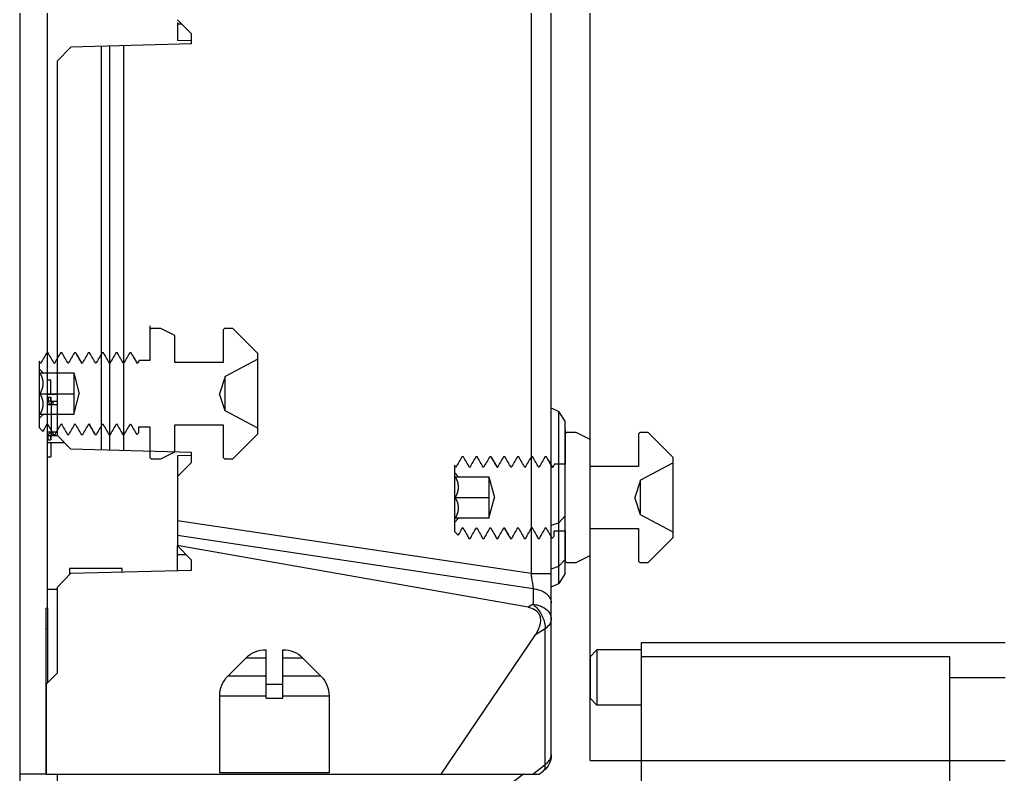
# Model space of a CAD drawing. Header units: millimetres. Extents: x 562 to 17351, y 2396 to 6995.
# Drawn here: x 16097.2 to 16168.4, y 4543.7 to 4598.2 of the extents above; entities that cross this region are included whole.
import ezdxf

# ---------------------------------------------------------------- set-up
doc = ezdxf.new("R2010")
doc.units = ezdxf.units.MM
doc.layers.add('02___PRT_ALL_AXES', color=7, linetype='Continuous')
doc.layers.add('1轮廓线', color=7, linetype='Continuous', lineweight=25)

# ---------------------------------------------------------------- blocks, each defined once
blk = doc.blocks.new('21211122')
at = {"color": 114, "linetype": 'Continuous', "true_color": 0x139b48}
for p, q in [((19704.90915109659, 4100.038242912455), (19731.20915109745, 4100.038242912455)), ((19734.40915109571, 4099.538242914235), (19734.40915109571, 4095.538242913235)), ((19734.90915109646, 4099.038242913475), (19734.40915109571, 4099.538242914235)), ((19708.90915109758, 4089.038242913515), (19708.90915109758, 4099.038242913475)), ((19734.90915109646, 4099.036841818995), (19734.90915109646, 4096.039644008475)), ((19708.90915109758, 4097.538242913735), (19704.90915109659, 4097.538242913735)), ((19734.90915109646, 4096.038242913995), (19734.40915109571, 4095.538242913235)), ((19734.90915109646, 3416.538242912395), (19734.90915109646, 4089.038242913515)), ((19734.90915109646, 3416.538242912395), (19704.90915109659, 3416.538242912395))]:
    blk.add_line(p, q, dxfattribs=at)
at = {"layer": '02___PRT_ALL_AXES', "color": 114, "linetype": 'Continuous', "true_color": 0x139b48}
for p, q in [((19731.20915109745, 4100.037148436615), (19731.20915109745, 4089.038242913515)), ((19731.20915109745, 4099.538242914235), (19734.40915109571, 4099.538242914235)), ((19708.90915109758, 4099.038242913475), (19731.20915109745, 4099.038242913475)), ((19731.20915109745, 4095.538242913235), (19734.40915109571, 4095.538242913235))]:
    blk.add_line(p, q, dxfattribs=at)
blk = doc.blocks.new('*U176')
blk.add_blockref('21211122', (-19719.90915109653, -3758.288242912425))
blk = doc.blocks.new('*U177')
at = {"color": 0, "linetype": 'ByBlock', "lineweight": -2, "transparency": 16777216}
for p in [(4.133182947122317e-14, 675), (0, 0)]:
    blk.add_blockref('*U176', p, dxfattribs=at)
blk = doc.blocks.new('212121212')
at = {"color": 7, "linetype": 'Continuous'}
for p, q in [((19369.46724527473, 3839.3587903064), (19369.44567612305, 3839.3587903064)), ((19369.46724527473, 3835.85879030616), (19369.46724527473, 3839.3587903064)), ((19370.66724527504, 3835.85879030616), (19370.66724527504, 3839.3587903064)), ((19370.68880488139, 3839.3587903064), (19370.66724527504, 3839.3587903064)), ((19368.03145883719, 3838.77300387066), (19366.7030317125, 3837.444576745961)), ((19369.46724527473, 3838.77300387066), (19368.03145883719, 3838.77300387066)), ((19372.10303171257, 3838.77300387066), (19370.66724527504, 3838.77300387066)), ((19372.10303171257, 3838.77300387066), (19373.43145883727, 3837.444576745961)), ((19366.7030317125, 3837.444576745961), (19369.46724527473, 3837.444576745961)), ((19370.66724527504, 3837.444576745961), (19373.43145883727, 3837.444576745961)), ((19370.66724527504, 3836.85879030768), (19369.46724527473, 3836.85879030768)), ((19366.11724527421, 3836.03036318374), (19366.11724527421, 3830.458790306081)), ((19369.46724527473, 3836.03036318374), (19366.11724527421, 3836.03036318374)), ((19370.66724527504, 3835.85879030616), (19369.46724527473, 3835.85879030616)), ((19374.01724527301, 3836.03036318374), (19370.66724527504, 3836.03036318374)), ((19374.01724527301, 3830.458790306081), (19374.01724527301, 3836.03036318374)), ((19366.11724527421, 3830.458790306081), (19374.01724527301, 3830.458790306081)), ((19388.46724527314, 3830.35879030796), (19388.46724527314, 3492.85879030804)), ((19350.06724527369, 3494.27385847104), (19350.06724527369, 3828.94372214242)), ((19351.52798377207, 3658.66058882824), (19351.52797985285, 3507.35099095782)), ((19386.46724527517, 3504.86129030604), (19386.46724527517, 3573.8837903075)), ((19376.06724527511, 3546.33260438636), (19377.06690260016, 3547.35878133324)), ((19377.06724527409, 3547.0588966244), (19376.76721475401, 3547.05114315756)), ((19377.06724527409, 3547.15050969238), (19377.06724527409, 3545.85944172842)), ((19376.06724527511, 3545.60879030694), (19376.06724527511, 3546.33260438636)), ((19376.06724527511, 3545.60879030694), (19384.76758794806, 3545.38096381568)), ((19380.94212096349, 3516.23644342056), (19380.94212096349, 3545.4811371942)), ((19381.96351571268, 3516.26318958246), (19381.96351571268, 3545.4543910323)), ((19382.56724527483, 3516.27899879646), (19382.56724527483, 3545.4385818183)), ((19385.76724527309, 3544.3547868688), (19384.76758794806, 3545.38096381568)), ((19385.76724527309, 3544.3547868688), (19385.76724527309, 3517.36279374596)), ((19386.21724527479, 3521.33379030738), (19386.46724527517, 3521.33379030738)), ((19386.21724527479, 3520.3087903076), (19386.21724527479, 3521.33379030738)), ((19386.46724527517, 3520.3087903076), (19385.76724527309, 3520.3087903076)), ((19386.21724527479, 3519.81879030716), (19385.76724527309, 3519.81879030716)), ((19386.46724527517, 3519.55879030646), (19385.76724527309, 3519.55879030646)), ((19386.06724527507, 3519.81879030716), (19386.06724527507, 3519.55879030646)), ((19386.14724527509, 3519.758790307781), (19386.24724527321, 3519.758790307781)), ((19386.16724527319, 3519.55879030646), (19386.16724527319, 3519.758790307781)), ((19386.17724527351, 3517.5587903085), (19386.17724527351, 3519.55879030646)), ((19386.46724527517, 3520.10879030628), (19386.21724527479, 3520.10879030628)), ((19386.21724527479, 3520.10879030628), (19386.21724527479, 3519.81879030716)), ((19386.24724527321, 3520.10879030628), (19386.24724527321, 3519.758790307781)), ((19386.24724527321, 3519.81879030716), (19386.46724527517, 3519.81879030716)), ((19386.41724527357, 3520.10879030628), (19386.41724527357, 3519.81879030716)), ((19349.06724527471, 3518.3587903087), (19349.52039916901, 3519.070099437261)), ((19350.06724527369, 3519.3250979646), (19349.52039916901, 3519.070099437261)), ((19349.52039916901, 3506.64748117612), (19349.52039916901, 3519.070099437261)), ((19349.06724527471, 3507.35879030722), (19349.06724527471, 3518.3587903087)), ((19384.76758794806, 3516.33661679908), (19385.76724527309, 3517.36279374596)), ((19385.76724527309, 3517.5587903085), (19386.46724527517, 3517.5587903085)), ((19386.06724527507, 3517.5587903085), (19386.06724527507, 3517.2987903078)), ((19386.14724527509, 3517.35879030718), (19386.24724527321, 3517.35879030718)), ((19386.16724527319, 3517.35879030718), (19386.16724527319, 3517.5587903085)), ((19386.24724527321, 3517.35879030718), (19386.24724527321, 3517.00879030614)), ((19385.22755901693, 3516.80879030736), (19386.46724527517, 3516.80879030736)), ((19385.70489588293, 3517.2987903078), (19386.21724527479, 3517.2987903078)), ((19386.21724527479, 3517.2987903078), (19386.21724527479, 3517.00879030614)), ((19386.46724527517, 3517.00879030614), (19386.21724527479, 3517.00879030614)), ((19386.21724527479, 3516.80879030736), (19386.21724527479, 3515.78379030758)), ((19386.24724527321, 3517.2987903078), (19386.46724527517, 3517.2987903078)), ((19386.41724527357, 3517.00879030614), (19386.41724527357, 3517.2987903078)), ((19376.06724527511, 3516.10879030782), (19384.76758794806, 3516.33661679908)), ((19376.06724527511, 3515.3849762284), (19376.06724527511, 3516.10879030782)), ((19377.06690260016, 3514.35879928152), (19376.06724527511, 3515.3849762284)), ((19377.06724527409, 3515.85711236566), (19377.06724527409, 3514.3587903077)), ((19386.46724527517, 3515.78379030758), (19386.21724527479, 3515.78379030758)), ((19377.06724527409, 3514.35844751438), (19377.06724527409, 3509.38899191356)), ((19349.06724527471, 3511.53036318326), (19349.52039916901, 3511.02739167206)), ((19350.06724527369, 3510.84708048582), (19349.52039916901, 3511.02739167206)), ((19351.52797985285, 3507.35099095782), (19377.06724527409, 3511.1751664743)), ((19351.38306356916, 3506.2630459074), (19377.06724527409, 3510.10892077088)), ((19351.72919271433, 3504.92120960962), (19377.10236495494, 3509.3951844615)), ((19376.06724527511, 3508.33260438448), (19377.10236495494, 3509.3951844615)), ((19377.06724527409, 3507.58260438588), (19377.06724527409, 3509.35879030772)), ((19349.06724527471, 3508.38391657294), (19349.52039916901, 3507.88094506428)), ((19376.06724527511, 3507.6087903076), (19376.06724527511, 3508.33260438448)), ((19377.06724527409, 3508.73629130888), (19376.44611969135, 3508.72152977376)), ((19350.06724527369, 3507.7006338755), (19349.52039916901, 3507.88094506428)), ((19384.76758794806, 3507.38096381634), (19376.06724527511, 3507.6087903076)), ((19381.0672452751, 3507.73379030652), (19384.86724527477, 3507.73379030652)), ((19381.0672452751, 3507.477860699), (19381.0672452751, 3507.73375277548)), ((19385.76724527309, 3506.35478686692), (19384.76758794806, 3507.38096381634)), ((19384.86724527477, 3507.73375237162), (19384.86724527477, 3507.2786627103)), ((19349.06724527471, 3507.35879030722), (19349.52039916901, 3506.64748117612)), ((19351.52797985285, 3507.35099095782), (19350.06724527369, 3507.35099095782)), ((19350.06724527369, 3506.392482648781), (19349.52039916901, 3506.64748117612)), ((19351.38306356916, 3506.2630459074), (19351.38306356916, 3505.13652305758)), ((19385.76724527309, 3506.35478686692), (19385.76724527309, 3500.15879030796)), ((19351.38306356916, 3505.13652305758), (19351.72919271433, 3504.92120960962)), ((19350.50658510367, 3503.3759571299), (19351.2064832543, 3502.9405777746)), ((19350.50658510367, 3493.55783890486), (19350.50658510367, 3503.3759571299)), ((19358.01239270315, 3492.85879030804), (19351.2064832543, 3502.9405777746)), ((19386.56724527329, 3499.35879030776), (19385.76724527309, 3500.15879030796)), ((19386.56724527329, 3499.35879030776), (19386.56724527329, 3492.85879030804)), ((19350.50004025265, 3493.43636930782), (19350.50658510367, 3493.55783890486)), ((19351.38756970696, 3492.85879030804), (19350.50658510367, 3493.55783890486)), ((19350.93739132359, 3492.85879030804), (19350.63487758267, 3493.0988306052)), ((19386.56724527329, 3492.85879030804), (19350.9381248248, 3492.85879030804)), ((19352.06724527419, 3492.85879030804), (19354.06724527469, 3491.3587903083)), ((19385.76724527309, 3492.85879030804), (19385.76724527309, 3491.3587903083))]:
    blk.add_line(p, q, dxfattribs=at)
for centre, radius, start, end in [((19369.44567239942, 3837.35879030844), 2.0000000005, 90, 134.9999999999288), ((19370.68881815035, 3837.35879030844), 2.0000000005, 45.00000000007116, 90), ((19368.11724527472, 3836.03036318374), 2.0000000005, 134.9999999999288, 180), ((19372.01724527506, 3836.03036318374), 2.0000000005, 0, 45.00000000007116), ((19386.14724527509, 3519.65879030712), 0.10000000066, 216.7370435126228, 270), ((19386.14724527509, 3519.65879030712), 0.10000000066, 90, 143.2617289653789), ((19386.11724527413, 3519.91879030782), 0.35000000104, 278.2132107018273, 343.39736195837), ((19386.14724527509, 3517.45879030784), 0.10000000066, 216.7370435125354, 270), ((19386.14724527509, 3517.45879030784), 0.10000000066, 90, 143.2617289653789), ((19386.11724527413, 3517.19879030714), 0.35000000104, 16.29090732188735, 81.78678929817264), ((19351.56724527344, 3494.27385847104), 1.49999999974, 180, 231.6428844649678), ((19351.23795551292, 3494.6425899383), 1.30827653, 231.2011518346158, 236.0110157199504)]:
    blk.add_arc(centre, radius, start, end, dxfattribs=at)
blk.add_ellipse((19353.26237085955, 3503.0375051525), major_axis=(2.293869194320001, -1.426926600040001), ratio=0.5552526711, start_param=8.8703718058, end_param=10.3175594914, dxfattribs=at)
for points, knots in [([(19351.52797985285, 3507.35099095782), (19351.51391166661, 3507.251869893681), (19351.46269466211, 3506.88962173832), (19351.41406402277, 3506.52697125712), (19351.38305696515, 3506.26304491934)], [0, 0, 0, 0, 0.273644401, 1, 1, 1, 1]), ([(19351.38306356916, 3506.2630459074), (19351.2080765201, 3506.24785459666), (19350.87379695752, 3506.17631258328), (19350.44248415238, 3505.94934776416), (19350.14401215089, 3505.62052625772), (19350.06724527369, 3505.34676108008), (19350.06724527369, 3505.21849954844)], [0, 0, 0, 0, 0.2887245015, 0.5546614789000001, 0.7891645070000001, 1, 1, 1, 1]), ([(19351.38306356916, 3505.13652305758), (19351.24592241595, 3505.12461729526), (19350.77128581379, 3505.03934525092), (19350.29268596581, 3504.73932574682), (19350.14388602973, 3504.42305921654)], [0, 0, 0, 0, 0.2825590911, 1, 1, 1, 1]), ([(19351.38306356916, 3505.13652305758), (19351.14240025571, 3504.94064321566), (19350.75529664841, 3504.4528129264), (19350.53993101616, 3503.86398520134), (19350.51180934265, 3503.5669034841)], [0, 0, 0, 0, 0.5097689162, 1, 1, 1, 1]), ([(19350.06724527369, 3504.09197669608), (19350.06724527369, 3503.9573171559), (19350.16043067279, 3503.66569242292), (19350.37888310863, 3503.46216487976), (19350.50658510367, 3503.3759571299)], [0, 0, 0, 0, 0.4663758918, 1, 1, 1, 1]), ([(19350.20776882298, 3493.845909050081), (19350.18518868017, 3493.87859595956), (19350.10709749016, 3494.00837810538), (19350.06724527369, 3494.16215675896), (19350.06724527369, 3494.27385847104)], [0, 0, 0, 0, 0.2623516844, 1, 1, 1, 1]), ([(19350.63490026234, 3493.09885918782), (19350.61331132405, 3493.11599884366), (19350.5270123755, 3493.20721523222), (19350.50154909393, 3493.34027045506), (19350.50004025265, 3493.43636930782)], [0, 0, 0, 0, 0.2228836797, 1, 1, 1, 1])]:
    blk.add_open_spline(points, degree=3, knots=knots, dxfattribs=at)
for points in [[(19350.14388602973, 3504.42305921654), (19350.09566043911, 3504.32055822774), (19350.06724527369, 3504.205255821821), (19350.06724527369, 3504.09197669608)], [(19350.51180934265, 3503.5669034841), (19350.50580893302, 3503.50351424842), (19350.50358650921, 3503.439559085501), (19350.50658510367, 3503.3759571299)], [(19350.41820495023, 3493.62298389014), (19350.33860511705, 3493.68706178586), (19350.26584880079, 3493.76183273868), (19350.20776882298, 3493.845909050081)]]:
    blk.add_open_spline(points, degree=3, dxfattribs=at)
at = {"layer": '02___PRT_ALL_AXES', "color": 7, "linetype": 'Continuous'}
for p, q in [((19376.05974368992, 3545.82360757606), (19377.06724527409, 3545.85879030732)), ((19376.08498904964, 3515.89309145042), (19377.06724527409, 3515.85879030744)), ((19386.46724527517, 3506.233790306781), (19385.76724527309, 3506.233790306781)), ((19386.46724527517, 3504.86129030604), (19386.56724527329, 3504.86129030604)), ((19386.46724527517, 3504.86129030604), (19386.46724527517, 3499.45879030842)), ((19386.56724527329, 3492.85879030804), (19386.56724527329, 3504.86129030604)), ((19386.46724527517, 3503.3612903063), (19386.56724527329, 3503.3612903063)), ((19386.56724527329, 3492.85879030804), (19388.46724527314, 3492.85879030804))]:
    blk.add_line(p, q, dxfattribs=at)
blk = doc.blocks.new('*U181')
blk.add_blockref('212121212', (-19368.76724527392, -3665.35879031362))
blk = doc.blocks.new('*U182')
at = {"color": 0, "linetype": 'ByBlock', "lineweight": -2, "transparency": 16777216}
for p in [(4.133182947122317e-14, 675), (2.066591473561158e-14, 337.5)]:
    blk.add_blockref('*U181', p, dxfattribs=at)
blk = doc.blocks.new('323123212231')
at = {"layer": '1轮廓线', "color": 4, "linetype": 'Continuous', "lineweight": 25}
for p, q in [((16106.62949579812, 5251.116872861458), (16106.62949579812, 5248.616872861458)), ((16106.72949574362, 5250.916872513808), (16106.62949579812, 5250.816872350316)), ((16107.42949579812, 5250.916872861458), (16106.72949579812, 5250.916872861458)), ((16108.42949563726, 5250.416872137594), (16107.42949579812, 5250.916872861458)), ((16108.42949579812, 5248.466872861458), (16108.42949563726, 5250.416872137594)), ((16112.02949574362, 5250.916872915956), (16111.92949579812, 5250.816872752463)), ((16111.92949579812, 5250.816872752463), (16111.92949579812, 5248.466872861458)), ((16112.62949579812, 5250.916872861458), (16112.02949579812, 5250.916872861458)), ((16114.42949481716, 5249.116871880504), (16112.62949677907, 5250.916873842411)), ((16099.179518435, 5249.166801501541), (16099.17949579812, 5249.166872861458)), ((16099.27949579812, 5249.166872861458), (16099.17949579812, 5249.166872861458)), ((16099.27949579812, 5249.166872861458), (16099.27947919271, 5249.166861588533)), ((16100.17952701998, 5249.166825051587), (16100.17949579812, 5249.166872861458)), ((16100.27949579812, 5249.166872861458), (16100.17949579812, 5249.166872861458)), ((16100.27949579812, 5249.166872861458), (16100.27948132548, 5249.166794850618)), ((16101.17952682125, 5249.166833944282), (16101.17949579812, 5249.166872861458)), ((16101.27949579812, 5249.166872861458), (16101.17949579812, 5249.166872861458)), ((16101.27949579812, 5249.166872861458), (16101.27949358338, 5249.166755650474)), ((16102.17952682888, 5249.166843627158), (16102.17949579812, 5249.166872861458)), ((16102.27949579812, 5249.166872861458), (16102.17949579812, 5249.166872861458)), ((16102.27949579812, 5249.166872861458), (16102.27928539575, 5249.166548866646)), ((16103.17968543143, 5249.166544834809), (16103.17949579812, 5249.166872861458)), ((16103.27949579812, 5249.166872861458), (16103.17949579812, 5249.166872861458)), ((16103.27949579812, 5249.166872861458), (16103.27935061958, 5249.166242741012)), ((16104.1796552522, 5249.166245458413), (16104.17949579812, 5249.166872861458)), ((16104.27949579812, 5249.166872861458), (16104.17949579812, 5249.166872861458)), ((16104.27949579812, 5249.166872861458), (16104.27909594302, 5249.167540997389)), ((16105.17978216303, 5249.167333857515), (16105.17949579812, 5249.166872861458)), ((16105.27949579812, 5249.166872861458), (16105.17949579812, 5249.166872861458)), ((16105.27949579812, 5249.166872861458), (16105.279436757, 5249.166791808985)), ((16114.42949579812, 5248.716872861458), (16114.42949579812, 5249.116872861458)), ((16098.62949579812, 5248.560712492341), (16098.62948482967, 5248.560673933395)), ((16098.62949579812, 5248.560712492341), (16098.62949579812, 5248.016872861458)), ((16098.72947594706, 5248.387484256133), (16098.72949612055, 5248.387369567258)), ((16099.72947523611, 5248.38745585833), (16099.72950306125, 5248.387387998828)), ((16100.72947533024, 5248.387409351008), (16100.72951001697, 5248.387406858648)), ((16101.7294760333, 5248.387395229389), (16101.7295169892, 5248.387426057989)), ((16102.72940086872, 5248.387103692177), (16102.7295775264, 5248.387112765398)), ((16103.72943355116, 5248.386912088199), (16103.72957459147, 5248.386918737634)), ((16104.72944735838, 5248.387517321101), (16104.72955278198, 5248.387521548703)), ((16105.72946091765, 5248.387375305047), (16105.72953072455, 5248.387377108777)), ((16105.8620171214, 5248.616836087395), (16105.86195315006, 5248.616872861458)), ((16106.62949579812, 5248.616872861458), (16105.86195315006, 5248.616872861458)), ((16111.92949579812, 5248.466872861458), (16108.42949579812, 5248.466872861458)), ((16114.42949579812, 5247.106650609345), (16114.42949579812, 5248.716872861458)), ((16098.62949579812, 5248.016872861457), (16098.62949579812, 5244.416872861458)), ((16098.62949579812, 5248.016872861457), (16098.92949579812, 5247.716872861458)), ((16098.92949579812, 5247.716872861458), (16101.12949579812, 5247.716872861458)), ((16101.12949579812, 5247.716872861458), (16101.12949579812, 5244.716872861458)), ((16112.07086420287, 5244.970979526466), (16112.07086420287, 5247.46276619645)), ((16098.69744499055, 5246.216872861458), (16101.12949579812, 5246.216872861458)), ((16114.42949579812, 5245.616872861458), (16114.42949579812, 5246.816872861458)), ((16098.92949579812, 5244.716872861458), (16098.62949579812, 5244.416872861458)), ((16101.12949579812, 5244.716872861458), (16098.92949579812, 5244.716872861458)), ((16114.42949579812, 5243.716872861458), (16114.42949579812, 5245.327095113571)), ((16098.62949579812, 5244.416872861458), (16098.62949579812, 5243.766872861458)), ((16099.22950127259, 5244.046328779674), (16099.22947551946, 5244.046268781868)), ((16100.22950829457, 5244.046324096438), (16100.22947517125, 5244.046314895408)), ((16101.22951529892, 5244.046319413072), (16101.2294756484, 5244.046349141903)), ((16102.22960221932, 5244.04676818527), (16102.22940775378, 5244.046778469371)), ((16103.22958045125, 5244.046176722371), (16103.22942160241, 5244.04618458565)), ((16104.22954976393, 5244.046681043415), (16104.22942653148, 5244.046686481752)), ((16105.22953978514, 5244.046352603131), (16105.22945216982, 5244.046355618694)), ((16098.62949579812, 5243.766873406434), (16098.90760465881, 5243.488763939496)), ((16098.90759352323, 5243.488754749353), (16098.90760465881, 5243.488763939496)), ((16099.67949579812, 5243.266872861458), (16099.67954603843, 5243.266843120475)), ((16099.67949579812, 5243.266872861458), (16099.77949579812, 5243.266872861458)), ((16099.77947597407, 5243.266912691705), (16099.77949579812, 5243.266872861458)), ((16100.67949579812, 5243.266872861458), (16100.67952926136, 5243.266882324155)), ((16100.67949579812, 5243.266872861458), (16100.77949579812, 5243.266872861458)), ((16100.77949193971, 5243.26698606117), (16100.77949579812, 5243.266872861458)), ((16101.67949579812, 5243.266872861458), (16101.67952885973, 5243.2668931344)), ((16101.67949579812, 5243.266872861458), (16101.77949579812, 5243.266872861458)), ((16101.7794132269, 5243.267597039374), (16101.77949579812, 5243.266872861458)), ((16102.67949579812, 5243.266872861458), (16102.67959414681, 5243.267591256187)), ((16102.67949579812, 5243.266872861458), (16102.77949579812, 5243.266872861458)), ((16102.77916001643, 5243.266316724299), (16102.77949579812, 5243.266872861458)), ((16103.67949579812, 5243.266872861458), (16103.67983821329, 5243.266315484216)), ((16103.67949579812, 5243.266872861458), (16103.77949579812, 5243.266872861458)), ((16103.77928532709, 5243.267196753384), (16103.77949579812, 5243.266872861458)), ((16104.67949579812, 5243.266872861458), (16104.67968549636, 5243.267200790611)), ((16104.67949579812, 5243.266872861458), (16104.77949579812, 5243.266872861458)), ((16104.77924697443, 5243.266625578714), (16104.77949579812, 5243.266872861458)), ((16105.67949587986, 5243.266872779712), (16105.82949579812, 5243.41687302495)), ((16105.67949587986, 5243.266872779712), (16105.67957426736, 5243.266918228719)), ((16105.82949579812, 5243.416872861458), (16105.82949579812, 5243.816872861458)), ((16105.82949579812, 5243.816872861458), (16106.62949579812, 5243.816872861458)), ((16106.62949579812, 5243.816872861458), (16106.62949585262, 5241.61687302495)), ((16108.42949579812, 5242.0168733726), (16108.42949579812, 5243.966872861458)), ((16108.42949579812, 5243.966872861458), (16111.92949579812, 5243.966872861458)), ((16111.92949579812, 5243.966872861458), (16111.92949579812, 5241.616872861458)), ((16112.62949677907, 5241.516871880504), (16114.42949481716, 5243.316873842412)), ((16114.42949579812, 5243.316872861458), (16114.42949579812, 5243.716872861458)), ((16107.42949595898, 5241.516872648735), (16108.42949579812, 5242.0168733726)), ((16106.62949585262, 5241.61687302495), (16106.72949579812, 5241.516872861458)), ((16106.72949579812, 5241.516872861458), (16107.42949579812, 5241.516872861458)), ((16111.92949585262, 5241.616872915955), (16112.02949579812, 5241.516872752463)), ((16112.02949579812, 5241.516872861457), (16112.62949579812, 5241.516872861457))]:
    blk.add_line(p, q, dxfattribs=at)
at = {"layer": '1轮廓线', "color": 4}
for p, q in [((16114.42949579812, 5248.716872861458), (16112.07086420287, 5247.46276619645)), ((16101.12949579812, 5247.716872861458), (16101.53141958676, 5246.216872861458)), ((16112.07086420287, 5247.46276619645), (16111.65803677943, 5246.216872861458)), ((16101.12949579812, 5244.716872861458), (16101.53141958676, 5246.216872861458)), ((16112.07086420287, 5244.970979526466), (16111.65803677943, 5246.216872861458)), ((16114.42949579812, 5243.716872861458), (16112.07086420287, 5244.970979526466))]:
    blk.add_line(p, q, dxfattribs=at)
at = {"layer": '1轮廓线', "color": 4, "linetype": 'Continuous', "lineweight": 25}
for points, degree in [([(16099.179518435, 5249.166801501541), (16099.02951099685, 5248.90699085678), (16098.8795035587, 5248.647180212019), (16098.72949612055, 5248.387369567258)], 3), ([(16099.72947523611, 5248.38745585833), (16099.57947655497, 5248.647257768398), (16099.42947787384, 5248.907059678466), (16099.27947919271, 5249.166861588533)], 3), ([(16100.17952701998, 5249.166825051587), (16100.02951903374, 5248.907012700667), (16099.87951104749, 5248.647200349747), (16099.72950306125, 5248.387387998828)], 3), ([(16100.72947533024, 5248.387409351008), (16100.57947732865, 5248.647204517544), (16100.42947932706, 5248.906999684081), (16100.27948132548, 5249.166794850618)], 3), ([(16100.30613642386, 5249.125638759055), (16100.29725621528, 5249.153052893456), (16100.2883760067, 5249.166872861458), (16100.27949579812, 5249.166872861458)], 3), ([(16101.17952682125, 5249.166833944281), (16101.02952121982, 5248.907024915737), (16100.8795156184, 5248.647215887193), (16100.72951001697, 5248.387406858648)], 3), ([(16101.72947603437, 5248.387395230009), (16101.57948188368, 5248.647182036624), (16101.42948773299, 5248.906968843239), (16101.2794935823, 5249.166755649856)], 3), ([(16101.30787861062, 5249.120086097917), (16101.29841767312, 5249.151186253201), (16101.28895673562, 5249.166872861458), (16101.27949579812, 5249.166872861458)], 3), ([(16101.30512257892, 5249.124828920433), (16101.5190126368, 5248.758385533296), (16101.73301681198, 5248.393447304343)], 2), ([(16102.17952682888, 5249.166843627158), (16102.02952354899, 5248.907037770769), (16101.8795202691, 5248.647231914379), (16101.7295169892, 5248.387426057989)], 3), ([(16102.72940086872, 5248.387103692177), (16102.57936237773, 5248.646918750333), (16102.42932388674, 5248.90673380849), (16102.27928539575, 5249.166548866646)], 3), ([(16102.30644892312, 5249.124668429917), (16102.29746454812, 5249.152726770526), (16102.28848017312, 5249.166872861458), (16102.27949579812, 5249.166872861458)], 3), ([(16103.17968543143, 5249.166544834809), (16103.02964946309, 5248.906734145006), (16102.87961349474, 5248.646923455202), (16102.7295775264, 5248.387112765398)], 3), ([(16103.72943355116, 5248.386912088199), (16103.5794059073, 5248.646688972471), (16103.42937826344, 5248.906465856741), (16103.27935061958, 5249.166242741012)], 3), ([(16103.30654267312, 5249.124375142299), (16103.29752704812, 5249.152628191794), (16103.28851142312, 5249.166872861458), (16103.27949579812, 5249.166872861458)], 3), ([(16104.1796552522, 5249.166245458413), (16104.02962836529, 5248.906469884821), (16103.87960147838, 5248.646694311227), (16103.72957459147, 5248.386918737634)], 3), ([(16104.72944735838, 5248.387517321101), (16104.57933021993, 5248.647525213198), (16104.42921308147, 5248.907533105294), (16104.27909594302, 5249.16754099739)], 3), ([(16104.30609736081, 5249.125759263106), (16104.29723017324, 5249.15309339208), (16104.28836298568, 5249.166872861458), (16104.27949579812, 5249.166872861458)], 3), ([(16105.17978216303, 5249.167333857515), (16105.02970570268, 5248.907396421245), (16104.87962924233, 5248.647458984975), (16104.72955278198, 5248.387521548704)], 3), ([(16105.72946091765, 5248.387375305047), (16105.5794528641, 5248.64718080636), (16105.42944481055, 5248.906986307673), (16105.279436757, 5249.166791808985)], 3), ([(16098.72947594709, 5248.387484256147), (16098.69614557461, 5248.445214148558), (16098.66281520213, 5248.502944040969), (16098.62948482964, 5248.56067393338)], 3), ([(16105.40255917575, 5248.953421616643), (16105.56731968047, 5248.672151985304), (16105.73214623695, 5248.391870925248)], 2), ([(16105.8620171214, 5248.616836087395), (16105.81785498912, 5248.54034976119), (16105.77369285684, 5248.463863434983), (16105.72953072455, 5248.387377108777)], 3), ([(16098.92950079862, 5244.716872861458), (16098.92949079762, 5244.716872861458), (16098.81583988463, 5244.716872861458), (16098.69744499055, 5244.716872861458)], 2), ([(16098.90759352323, 5243.488754749353), (16099.01488752197, 5243.674592760191), (16099.12218152072, 5243.860430771029), (16099.22947551946, 5244.046268781868)], 3), ([(16099.22950127259, 5244.046328779674), (16099.37951619454, 5243.786500226607), (16099.52953111649, 5243.526671673541), (16099.67954603843, 5243.266843120475)], 3), ([(16099.77947597407, 5243.266912691705), (16099.92947570646, 5243.526713426272), (16100.07947543885, 5243.78651416084), (16100.22947517125, 5244.046314895408)], 3), ([(16100.22950829457, 5244.046324096438), (16100.3795152835, 5243.786510172344), (16100.52952227243, 5243.526696248249), (16100.67952926136, 5243.266882324155)], 3), ([(16100.77949193971, 5243.26698606117), (16100.92948650928, 5243.526773754747), (16101.07948107884, 5243.786561448325), (16101.2294756484, 5244.046349141903)], 3), ([(16101.22951529892, 5244.046319413072), (16101.37951981919, 5243.786510653514), (16101.52952433946, 5243.526701893957), (16101.67952885973, 5243.2668931344)], 3), ([(16101.77941322691, 5243.267597039374), (16101.92941140253, 5243.527324182705), (16102.07940957815, 5243.787051326039), (16102.22940775378, 5244.046778469371)], 3), ([(16102.65757824349, 5243.297806590414), (16102.44135427905, 5243.669165970476), (16102.22501201668, 5244.039202737587)], 2), ([(16102.22960221932, 5244.04676818527), (16102.37959952848, 5243.787042542242), (16102.52959683765, 5243.527316899215), (16102.67959414681, 5243.267591256188)], 3), ([(16102.77916001643, 5243.266316724299), (16102.92924721175, 5243.526272678083), (16103.07933440708, 5243.786228631866), (16103.22942160241, 5244.04618458565)], 3), ([(16103.22958045125, 5244.046176722371), (16103.37966637193, 5243.78622297632), (16103.5297522926, 5243.526269230268), (16103.67983821329, 5243.266315484216)], 3), ([(16103.77928532709, 5243.267196753384), (16103.92933239522, 5243.52702666284), (16104.07937946335, 5243.786856572297), (16104.22942653148, 5244.046686481752)], 3), ([(16104.22954976393, 5244.046681043415), (16104.37959500807, 5243.786854292481), (16104.52964025222, 5243.527027541546), (16104.67968549636, 5243.267200790611)], 3), ([(16104.77924697443, 5243.266625578714), (16104.9293153729, 5243.52653559204), (16105.07938377136, 5243.786445605367), (16105.22945216982, 5244.046355618694)], 3), ([(16105.22953978514, 5244.046352603131), (16105.37955127921, 5243.786541144993), (16105.52956277329, 5243.526729686856), (16105.67957426736, 5243.266918228719)], 3), ([(16103.65288642284, 5243.308010546503), (16103.6617562146, 5243.280660425777), (16103.67062600636, 5243.266872861458), (16103.67949579812, 5243.266872861457)], 3), ([(16104.67969097147, 5243.26720062034), (16104.67071028029, 5243.267477074356), (16104.66172958912, 5243.281726300034), (16104.65274889795, 5243.309645944883)], 3)]:
    blk.add_open_spline(points, degree=degree, dxfattribs=at)
for points, degree, knots in [([(16098.62949579812, 5247.716872861458), (16098.81552711261, 5247.716872861458), (16098.9294920521, 5247.716872861458), (16098.92949055195, 5247.716872861458)], 2, [0, 0, 0, 0.5000691542672282, 1, 1, 1]), ([(16098.69744499055, 5246.216872861458), (16098.81631858363, 5246.422767964357), (16098.87333654977, 5246.608092002622), (16098.9294058703, 5246.790332682324), (16098.92958528899, 5247.14245441092), (16098.81656794612, 5247.510545850054), (16098.69744499055, 5247.716872861458)], 2, [0, 0, 0, 0.25, 0.25, 0.5, 0.75, 1, 1, 1]), ([(16114.42949579812, 5246.816867860958), (16114.42949579812, 5246.816877861958), (16114.42949579812, 5246.841797991679), (16114.42949579812, 5246.863083283135), (16114.42949579812, 5246.936477590261), (16114.42949579812, 5246.986686865623), (16114.42949579812, 5247.041979125331), (16114.42949579812, 5247.106650609345)], 2, [0, 0, 0, 0.25, 0.25, 0.5, 0.75, 0.75, 1, 1, 1]), ([(16098.69744499055, 5244.716872861458), (16098.81631858363, 5244.922767964355), (16098.87333654977, 5245.108092002622), (16098.9294058703, 5245.290332682323), (16098.92958528899, 5245.64245441092), (16098.81656794612, 5246.010545850052), (16098.69744499055, 5246.216872861458)], 2, [0, 0, 0, 0.25, 0.25, 0.5, 0.75, 1, 1, 1]), ([(16114.42949579812, 5245.327095113571), (16114.42949579812, 5245.390558133973), (16114.42949579812, 5245.447058857293), (16114.42949579812, 5245.495308730115), (16114.42949579812, 5245.56931395332), (16114.42949579812, 5245.591947731236), (16114.42949579812, 5245.616869121026), (16114.42949579812, 5245.616867620876)], 2, [0, 0, 0, 0.2500394611034081, 0.2500394611034081, 0.5000789222068162, 0.7501183833102243, 0.7501183833102243, 1, 1, 1]), ([(16099.6795449762, 5243.266843112497), (16099.67121120016, 5243.266781036888), (16099.66287742413, 5243.278957006983), (16099.65363943339, 5243.305811852224), (16099.65273521869, 5243.308581351517), (16099.65183100399, 5243.311491180379)], 3, [0, 0, 0, 0, 0.9021199819422753, 0.9021199819422753, 1, 1, 1, 1]), ([(16102.65471977648, 5243.302546248078), (16102.65552652728, 5243.300227475298), (16102.65633327809, 5243.298021130808), (16102.66459267312, 5243.276587757697), (16102.67204531735, 5243.266874589755), (16102.67949796158, 5243.266873413148)], 3, [0, 0, 0, 0, 0.09767674244672353, 0.09767674244672353, 1, 1, 1, 1])]:
    blk.add_open_spline(points, degree=degree, knots=knots, dxfattribs=at)

msp = doc.modelspace()

# ---------------------------------------------------------------- linework, layer by layer
at = {"layer": '1轮廓线', "color": 4, "linetype": 'Continuous', "lineweight": 25}
for p, q in [((16106.62949585261, 4576.116836196388), (16106.62949585261, 4573.616836196388)), ((16106.72949579812, 4575.916835848739), (16106.62949585261, 4575.816835685247)), ((16107.42949585262, 4575.916836196388), (16106.72949585261, 4575.916836196388)), ((16108.42949569175, 4575.416835472524), (16107.42949585262, 4575.916836196388)), ((16108.42949585262, 4573.466836196389), (16108.42949569175, 4575.416835472524)), ((16112.02949579812, 4575.916836250886), (16111.92949585262, 4575.816836087393)), ((16111.92949585262, 4575.816836087393), (16111.92949585262, 4573.466836196389)), ((16112.62949585261, 4575.916836196388), (16112.02949585261, 4575.916836196388)), ((16114.42949487166, 4574.116835215435), (16112.62949683357, 4575.916837177342)), ((16099.1795184895, 4574.166764836472), (16099.17949585262, 4574.166836196388)), ((16099.27949585261, 4574.166836196388), (16099.17949585262, 4574.166836196388)), ((16099.27949585261, 4574.166836196388), (16099.2794792472, 4574.166824923464)), ((16100.17952707448, 4574.166788386518), (16100.17949585262, 4574.166836196388)), ((16100.27949585261, 4574.166836196388), (16100.17949585262, 4574.166836196388)), ((16100.27949585261, 4574.166836196388), (16100.27948137997, 4574.166758185549)), ((16101.17952687574, 4574.166797279213), (16101.17949585262, 4574.166836196388)), ((16101.27949585261, 4574.166836196388), (16101.17949585262, 4574.166836196388)), ((16101.27949585261, 4574.166836196388), (16101.27949363787, 4574.166718985405)), ((16102.17952688338, 4574.166806962088), (16102.17949585262, 4574.166836196388)), ((16102.27949585261, 4574.166836196388), (16102.17949585262, 4574.166836196388)), ((16102.27949585261, 4574.166836196388), (16102.27928545025, 4574.166512201577)), ((16103.17968548593, 4574.16650816974), (16103.17949585262, 4574.166836196388)), ((16103.27949585261, 4574.166836196388), (16103.17949585262, 4574.166836196388)), ((16103.27949585261, 4574.166836196388), (16103.27935067408, 4574.166206075943)), ((16104.17965530669, 4574.166208793344), (16104.17949585262, 4574.166836196388)), ((16104.27949585261, 4574.166836196388), (16104.17949585262, 4574.166836196388)), ((16104.27949585261, 4574.166836196388), (16104.27909599752, 4574.167504332319)), ((16105.17978221753, 4574.167297192445), (16105.17949585262, 4574.166836196388)), ((16105.27949585261, 4574.166836196388), (16105.17949585262, 4574.166836196388)), ((16105.27949585261, 4574.166836196388), (16105.2794368115, 4574.166755143916)), ((16114.42949585262, 4573.716836196389), (16114.42949585262, 4574.116836196388)), ((16098.62949585261, 4573.560675827272), (16098.62948488417, 4573.560637268326)), ((16098.62949585261, 4573.560675827272), (16098.62949585261, 4573.016836196389)), ((16098.72947600156, 4573.387447591063), (16098.72949617504, 4573.387332902189)), ((16099.72947529061, 4573.387419193261), (16099.72950311575, 4573.387351333758)), ((16100.72947538474, 4573.387372685938), (16100.72951007147, 4573.387370193579)), ((16101.7294760878, 4573.38735856432), (16101.7295170437, 4573.387389392919)), ((16102.72940092321, 4573.387067027108), (16102.7295775809, 4573.387076100329)), ((16103.72943360566, 4573.38687542313), (16103.72957464596, 4573.386882072565)), ((16104.72944741287, 4573.387480656032), (16104.72955283647, 4573.387484883634)), ((16105.72946097214, 4573.387338639977), (16105.72953077905, 4573.387340443708)), ((16105.8620171759, 4573.616799422326), (16105.86195320456, 4573.616836196388)), ((16106.62949585261, 4573.616836196388), (16105.86195320456, 4573.616836196388)), ((16111.92949585262, 4573.466836196389), (16108.42949585262, 4573.466836196389)), ((16114.42949585262, 4572.106613944276), (16114.42949585262, 4573.716836196389)), ((16098.62949585261, 4573.016836196388), (16098.62949585261, 4569.416836196388)), ((16098.62949585261, 4573.016836196388), (16098.92949585262, 4572.716836196389)), ((16098.92949585262, 4572.716836196389), (16101.12949585261, 4572.716836196389)), ((16101.12949585261, 4572.716836196389), (16101.12949585261, 4569.716836196389)), ((16112.07086425736, 4569.970942861397), (16112.07086425736, 4572.46272953138)), ((16098.69744504505, 4571.216836196389), (16101.12949585261, 4571.216836196389)), ((16114.42949585262, 4570.616836196388), (16114.42949585262, 4571.816836196389)), ((16098.92949585262, 4569.716836196389), (16098.62949585261, 4569.416836196388)), ((16101.12949585261, 4569.716836196389), (16098.92949585262, 4569.716836196389)), ((16114.42949585262, 4568.716836196389), (16114.42949585262, 4570.327058448502)), ((16098.62949585261, 4569.416836196388), (16098.62949585261, 4568.766836196389)), ((16099.22950132709, 4569.046292114605), (16099.22947557396, 4569.046232116799)), ((16100.22950834907, 4569.046287431369), (16100.22947522574, 4569.046278230338)), ((16101.22951535341, 4569.046282748002), (16101.2294757029, 4569.046312476834)), ((16102.22960227382, 4569.0467315202), (16102.22940780827, 4569.046741804302)), ((16103.22958050574, 4569.046140057302), (16103.22942165691, 4569.046147920581)), ((16104.22954981843, 4569.046644378346), (16104.22942658598, 4569.046649816682)), ((16105.22953983963, 4569.046315938062), (16105.22945222431, 4569.046318953625)), ((16098.62949585261, 4568.766836741364), (16098.9076047133, 4568.488727274427)), ((16098.90759357773, 4568.488718084283), (16098.9076047133, 4568.488727274427)), ((16105.67949593436, 4568.266836114643), (16105.82949585261, 4568.416836359881)), ((16105.82949585261, 4568.416836196388), (16105.82949585261, 4568.816836196389)), ((16105.82949585261, 4568.816836196389), (16106.62949585261, 4568.816836196389)), ((16106.62949585261, 4568.816836196389), (16106.62949590711, 4566.616836359881)), ((16108.42949585262, 4567.016836707531), (16108.42949585262, 4568.966836196389)), ((16108.42949585262, 4568.966836196389), (16111.92949585262, 4568.966836196389)), ((16111.92949585262, 4568.966836196389), (16111.92949585262, 4566.616836196388)), ((16112.62949683357, 4566.516835215435), (16114.42949487166, 4568.316837177343)), ((16114.42949585262, 4568.316836196389), (16114.42949585262, 4568.716836196389)), ((16099.67949585262, 4568.266836196389), (16099.67954609293, 4568.266806455405)), ((16099.67949585262, 4568.266836196389), (16099.77949585261, 4568.266836196389)), ((16099.77947602857, 4568.266876026636), (16099.77949585261, 4568.266836196389)), ((16100.67949585262, 4568.266836196389), (16100.67952931585, 4568.266845659085)), ((16100.67949585262, 4568.266836196389), (16100.77949585261, 4568.266836196389)), ((16100.77949199421, 4568.2669493961), (16100.77949585261, 4568.266836196389)), ((16101.67949585262, 4568.266836196389), (16101.67952891423, 4568.26685646933)), ((16101.67949585262, 4568.266836196389), (16101.77949585261, 4568.266836196389)), ((16101.7794132814, 4568.267560374305), (16101.77949585261, 4568.266836196389)), ((16102.67949585262, 4568.266836196389), (16102.67959420131, 4568.267554591118)), ((16102.67949585262, 4568.266836196389), (16102.77949585261, 4568.266836196389)), ((16102.77916007092, 4568.26628005923), (16102.77949585261, 4568.266836196389)), ((16103.67949585262, 4568.266836196389), (16103.67983826778, 4568.266278819146)), ((16103.67949585262, 4568.266836196389), (16103.77949585261, 4568.266836196389)), ((16103.77928538158, 4568.267160088315), (16103.77949585261, 4568.266836196389)), ((16104.67949585262, 4568.266836196389), (16104.67968555086, 4568.267164125542)), ((16104.67949585262, 4568.266836196389), (16104.77949585261, 4568.266836196389)), ((16104.77924702893, 4568.266588913644), (16104.77949585261, 4568.266836196389)), ((16105.67949593436, 4568.266836114643), (16105.67957432186, 4568.26688156365)), ((16107.42949601347, 4566.516835983666), (16108.42949585262, 4567.016836707531)), ((16106.62949590711, 4566.616836359881), (16106.72949585261, 4566.516836196389)), ((16106.72949585261, 4566.516836196389), (16107.42949585262, 4566.516836196389)), ((16111.92949590711, 4566.616836250886), (16112.02949585261, 4566.516836087394)), ((16112.02949585261, 4566.516836196388), (16112.62949585261, 4566.516836196388))]:
    msp.add_line(p, q, dxfattribs=at)
at = {"layer": '1轮廓线', "color": 4}
for p, q in [((16114.42949585262, 4573.716836196389), (16112.07086425736, 4572.46272953138)), ((16101.12949585261, 4572.716836196389), (16101.53141964126, 4571.216836196389)), ((16112.07086425736, 4572.46272953138), (16111.65803683393, 4571.216836196389)), ((16101.12949585261, 4569.716836196389), (16101.53141964126, 4571.216836196389)), ((16112.07086425736, 4569.970942861397), (16111.65803683393, 4571.216836196389)), ((16114.42949585262, 4568.716836196389), (16112.07086425736, 4569.970942861397))]:
    msp.add_line(p, q, dxfattribs=at)
at = {"layer": '1轮廓线', "color": 4, "linetype": 'Continuous', "lineweight": 25}
for points, degree in [([(16099.1795184895, 4574.166764836472), (16099.02951105135, 4573.906954191711), (16098.8795036132, 4573.647143546949), (16098.72949617504, 4573.387332902189)], 3), ([(16099.72947529061, 4573.387419193261), (16099.57947660947, 4573.647221103329), (16099.42947792834, 4573.907023013397), (16099.2794792472, 4574.166824923464)], 3), ([(16100.17952707448, 4574.166788386518), (16100.02951908824, 4573.906976035598), (16099.87951110199, 4573.647163684678), (16099.72950311575, 4573.387351333758)], 3), ([(16100.72947538474, 4573.387372685938), (16100.57947738315, 4573.647167852475), (16100.42947938156, 4573.906963019012), (16100.27948137997, 4574.166758185549)], 3), ([(16100.30613647836, 4574.125602093985), (16100.29725626978, 4574.153016228387), (16100.28837606119, 4574.166836196388), (16100.27949585261, 4574.166836196388)], 3), ([(16101.17952687575, 4574.166797279212), (16101.02952127432, 4573.906988250667), (16100.8795156729, 4573.647179222124), (16100.72951007147, 4573.387370193579)], 3), ([(16101.72947608887, 4573.38735856494), (16101.57948193818, 4573.647145371555), (16101.42948778749, 4573.90693217817), (16101.2794936368, 4574.166718984787)], 3), ([(16101.30787866511, 4574.120049432848), (16101.29841772762, 4574.151149588131), (16101.28895679011, 4574.166836196388), (16101.27949585261, 4574.166836196388)], 3), ([(16101.30512263342, 4574.124792255364), (16101.5190126913, 4573.758348868227), (16101.73301686647, 4573.393410639273)], 2), ([(16102.17952688338, 4574.166806962088), (16102.02952360349, 4573.907001105699), (16101.87952032359, 4573.647195249309), (16101.7295170437, 4573.387389392919)], 3), ([(16102.72940092321, 4573.387067027108), (16102.57936243223, 4573.646882085264), (16102.42932394124, 4573.90669714342), (16102.27928545025, 4574.166512201577)], 3), ([(16102.30644897762, 4574.124631764847), (16102.29746460261, 4574.152690105457), (16102.28848022761, 4574.166836196388), (16102.27949585261, 4574.166836196388)], 3), ([(16103.17968548593, 4574.16650816974), (16103.02964951758, 4573.906697479937), (16102.87961354924, 4573.646886790133), (16102.7295775809, 4573.387076100329)], 3), ([(16103.72943360566, 4573.38687542313), (16103.5794059618, 4573.646652307401), (16103.42937831794, 4573.906429191672), (16103.27935067408, 4574.166206075943)], 3), ([(16103.30654272761, 4574.12433847723), (16103.29752710262, 4574.152591526725), (16103.28851147761, 4574.166836196388), (16103.27949585261, 4574.166836196388)], 3), ([(16104.17965530669, 4574.166208793344), (16104.02962841978, 4573.906433219751), (16103.87960153287, 4573.646657646158), (16103.72957464596, 4573.386882072565)], 3), ([(16104.72944741287, 4573.387480656032), (16104.57933027442, 4573.647488548128), (16104.42921313597, 4573.907496440224), (16104.27909599752, 4574.16750433232)], 3), ([(16104.3060974153, 4574.125722598037), (16104.29723022774, 4574.153056727011), (16104.28836304018, 4574.166836196388), (16104.27949585261, 4574.166836196388)], 3), ([(16105.17978221753, 4574.167297192445), (16105.02970575718, 4573.907359756176), (16104.87962929682, 4573.647422319906), (16104.72955283647, 4573.387484883635)], 3), ([(16105.72946097214, 4573.387338639977), (16105.5794529186, 4573.64714414129), (16105.42944486505, 4573.906949642604), (16105.2794368115, 4574.166755143916)], 3), ([(16098.72947600158, 4573.387447591078), (16098.6961456291, 4573.445177483489), (16098.66281525662, 4573.5029073759), (16098.62948488414, 4573.560637268311)], 3), ([(16105.40255923025, 4573.953384951574), (16105.56731973497, 4573.672115320234), (16105.73214629145, 4573.391834260179)], 2), ([(16105.8620171759, 4573.616799422326), (16105.81785504362, 4573.54031309612), (16105.77369291133, 4573.463826769914), (16105.72953077905, 4573.387340443708)], 3), ([(16098.92950085312, 4569.716836196389), (16098.92949085212, 4569.716836196389), (16098.81583993912, 4569.716836196389), (16098.69744504505, 4569.716836196389)], 2), ([(16098.90759357773, 4568.488718084283), (16099.01488757647, 4568.674556095121), (16099.12218157522, 4568.86039410596), (16099.22947557396, 4569.046232116799)], 3), ([(16099.22950132709, 4569.046292114605), (16099.37951624904, 4568.786463561538), (16099.52953117098, 4568.526635008472), (16099.67954609293, 4568.266806455405)], 3), ([(16099.77947602857, 4568.266876026636), (16099.92947576096, 4568.526676761203), (16100.07947549335, 4568.786477495771), (16100.22947522574, 4569.046278230338)], 3), ([(16100.22950834907, 4569.046287431369), (16100.379515338, 4568.786473507274), (16100.52952232693, 4568.52665958318), (16100.67952931585, 4568.266845659085)], 3), ([(16100.77949199421, 4568.2669493961), (16100.92948656377, 4568.526737089678), (16101.07948113334, 4568.786524783256), (16101.2294757029, 4569.046312476834)], 3), ([(16101.22951535341, 4569.046282748002), (16101.37951987369, 4568.786473988444), (16101.52952439396, 4568.526665228887), (16101.67952891423, 4568.26685646933)], 3), ([(16101.7794132814, 4568.267560374305), (16101.92941145703, 4568.527287517636), (16102.07940963265, 4568.787014660969), (16102.22940780827, 4569.046741804302)], 3), ([(16102.65757829799, 4568.297769925345), (16102.44135433355, 4568.669129305406), (16102.22501207118, 4569.039166072518)], 2), ([(16102.22960227382, 4569.0467315202), (16102.37959958298, 4568.787005877173), (16102.52959689215, 4568.527280234146), (16102.67959420131, 4568.267554591119)], 3), ([(16102.77916007092, 4568.26628005923), (16102.92924726625, 4568.526236013014), (16103.07933446158, 4568.786191966797), (16103.22942165691, 4569.046147920581)], 3), ([(16103.22958050574, 4569.046140057302), (16103.37966642642, 4568.78618631125), (16103.5297523471, 4568.526232565198), (16103.67983826778, 4568.266278819146)], 3), ([(16103.77928538158, 4568.267160088315), (16103.92933244972, 4568.526989997771), (16104.07937951785, 4568.786819907227), (16104.22942658598, 4569.046649816682)], 3), ([(16104.22954981843, 4569.046644378346), (16104.37959506257, 4568.786817627411), (16104.52964030672, 4568.526990876477), (16104.67968555086, 4568.267164125542)], 3), ([(16104.77924702893, 4568.266588913644), (16104.92931542739, 4568.526498926971), (16105.07938382585, 4568.786408940297), (16105.22945222431, 4569.046318953625)], 3), ([(16105.22953983963, 4569.046315938062), (16105.37955133371, 4568.786504479924), (16105.52956282779, 4568.526693021787), (16105.67957432186, 4568.26688156365)], 3), ([(16103.65288647734, 4568.307973881434), (16103.6617562691, 4568.280623760707), (16103.67062606086, 4568.266836196389), (16103.67949585262, 4568.266836196388)], 3), ([(16104.67969102596, 4568.267163955271), (16104.67071033479, 4568.267440409287), (16104.66172964362, 4568.281689634965), (16104.65274895245, 4568.309609279813)], 3)]:
    msp.add_open_spline(points, degree=degree, dxfattribs=at)
for points, degree, knots in [([(16098.62949585261, 4572.716836196389), (16098.81552716711, 4572.716836196389), (16098.9294921066, 4572.716836196389), (16098.92949060645, 4572.716836196389)], 2, [0, 0, 0, 0.5000691542672282, 1, 1, 1]), ([(16098.69744504505, 4571.216836196389), (16098.81631863813, 4571.422731299288), (16098.87333660427, 4571.608055337552), (16098.9294059248, 4571.790296017255), (16098.92958534349, 4572.14241774585), (16098.81656800062, 4572.510509184985), (16098.69744504505, 4572.716836196389)], 2, [0, 0, 0, 0.25, 0.25, 0.5, 0.75, 1, 1, 1]), ([(16114.42949585262, 4571.816831195889), (16114.42949585262, 4571.816841196889), (16114.42949585262, 4571.84176132661), (16114.42949585262, 4571.863046618066), (16114.42949585262, 4571.936440925192), (16114.42949585262, 4571.986650200553), (16114.42949585262, 4572.041942460261), (16114.42949585262, 4572.106613944276)], 2, [0, 0, 0, 0.25, 0.25, 0.5, 0.75, 0.75, 1, 1, 1]), ([(16098.69744504505, 4569.716836196389), (16098.81631863813, 4569.922731299286), (16098.87333660427, 4570.108055337553), (16098.9294059248, 4570.290296017254), (16098.92958534349, 4570.64241774585), (16098.81656800062, 4571.010509184983), (16098.69744504505, 4571.216836196389)], 2, [0, 0, 0, 0.25, 0.25, 0.5, 0.75, 1, 1, 1]), ([(16114.42949585262, 4570.327058448502), (16114.42949585262, 4570.390521468904), (16114.42949585262, 4570.447022192224), (16114.42949585262, 4570.495272065045), (16114.42949585262, 4570.56927728825), (16114.42949585262, 4570.591911066167), (16114.42949585262, 4570.616832455957), (16114.42949585262, 4570.616830955807)], 2, [0, 0, 0, 0.2500394611034081, 0.2500394611034081, 0.5000789222068162, 0.7501183833102243, 0.7501183833102243, 1, 1, 1]), ([(16099.6795450307, 4568.266806447427), (16099.67121125466, 4568.266744371818), (16099.66287747862, 4568.278920341913), (16099.65363948788, 4568.305775187155), (16099.65273527318, 4568.308544686448), (16099.65183105848, 4568.311454515309)], 3, [0, 0, 0, 0, 0.9021199819422753, 0.9021199819422753, 1, 1, 1, 1]), ([(16102.65471983098, 4568.302509583009), (16102.65552658178, 4568.300190810229), (16102.65633333258, 4568.297984465738), (16102.66459272761, 4568.276551092627), (16102.67204537184, 4568.266837924686), (16102.67949801608, 4568.266836748078)], 3, [0, 0, 0, 0, 0.09767674244672353, 0.09767674244672353, 1, 1, 1, 1])]:
    msp.add_open_spline(points, degree=degree, knots=knots, dxfattribs=at)

# ---------------------------------------------------------------- block references
at = {"xscale": -1}
for name, p in [('*U182', (16116.92949595965, 4041.226413171199)), ('*U177', (16153.43080567938, 4211.466967274361))]:
    msp.add_blockref(name, p, dxfattribs=at)
msp.add_blockref('323123212231', (30.00131004217837, -682.4999999986412))

doc.saveas('drawing.dxf')
